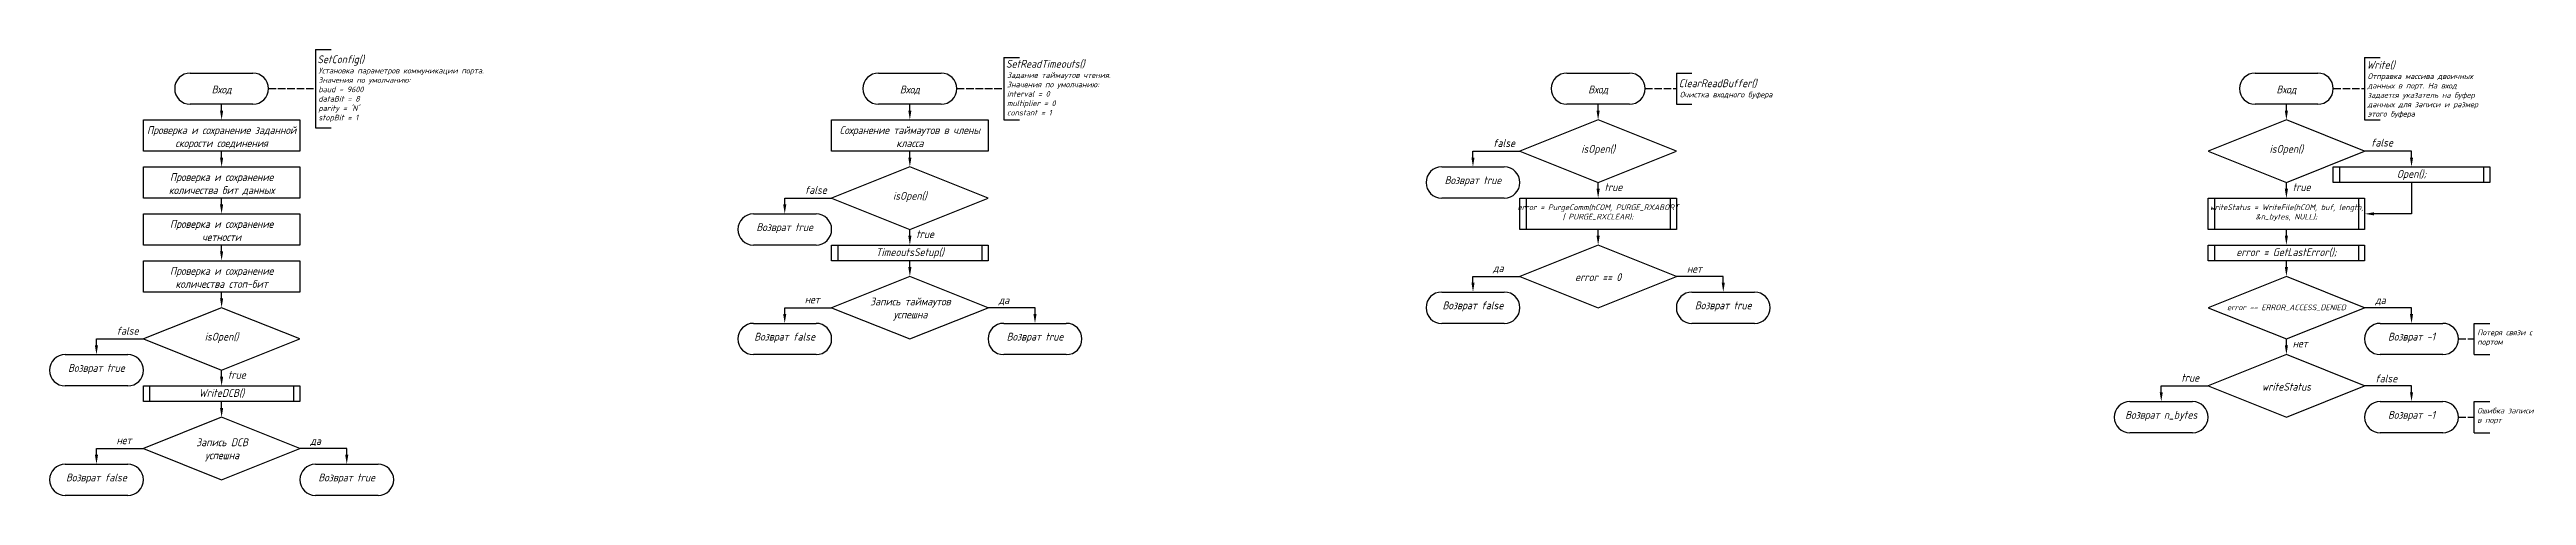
# Model space of a CAD drawing. Header units: millimetres. Extents: x -10 to 7940, y -346 to 297.
# Drawn here: x 2030 to 2822, y 140 to 282 of the extents above; entities that cross this region are included whole.
import ezdxf

# ---------------------------------------------------------------- set-up
doc = ezdxf.new("R2010")
doc.units = ezdxf.units.MM
doc.linetypes.add('ACAD_ISO02W100', pattern=[15, 12, -3])
doc.layers.add('С_обычная', color=7, linetype='Continuous', lineweight=30)
doc.layers.add('С_Штриховые', color=7, linetype='ACAD_ISO02W100', lineweight=30)
doc.styles.add('Гост', font='isocpeur.ttf', dxfattribs={"width": 0.9, "oblique": 15})

# ---------------------------------------------------------------- blocks, each defined once
blk = doc.blocks.new('A$C232F50DB')
at = {"layer": 'С_обычная'}
for p, q in [((-2.95, -0.36), (17.05, -0.36)), ((17.05, -10.36), (-2.95, -10.36))]:
    blk.add_line(p, q, dxfattribs=at)
for centre, start, end in [((-2.95, -5.36), 90, 270), ((17.05, -5.36), 270, 90)]:
    blk.add_arc(centre, 5, start, end, dxfattribs=at)

msp = doc.modelspace()

# ---------------------------------------------------------------- linework, layer by layer
at = {"layer": 'С_обычная'}
for p, q in [((2115, 282.5), (2120, 282.5)), ((2115, 282.5), (2115, 257.5)), ((2335, 280), (2340, 280)), ((2335, 280), (2335, 260)), ((2770, 280), (2775, 280)), ((2770, 280), (2770, 260)), ((2075, 275), (2095, 275)), ((2295, 275), (2315, 275)), ((2515, 275), (2535, 275)), ((2550, 275), (2555, 275)), ((2550, 275), (2550, 265)), ((2735, 275), (2755, 275)), ((2095, 265), (2075, 265)), ((2085, 263), (2085, 265)), ((2315, 265), (2295, 265)), ((2305, 263), (2305, 265)), ((2535, 265), (2515, 265)), ((2525, 263), (2525, 265)), ((2550, 265), (2555, 265)), ((2755, 265), (2735, 265)), ((2745, 263), (2745, 265)), ((2060, 260), (2110, 260)), ((2060, 250), (2060, 260)), ((2110, 260), (2110, 250)), ((2115, 257.5), (2120, 257.5)), ((2280, 260), (2330, 260)), ((2280, 250), (2280, 260)), ((2330, 260), (2330, 250)), ((2335, 260), (2340, 260)), ((2525, 260), (2500, 250)), ((2550, 250), (2525, 260)), ((2745, 260), (2720, 250)), ((2770, 250), (2745, 260)), ((2770, 260), (2775, 260)), ((2110, 250), (2060, 250)), ((2085, 248), (2085, 250)), ((2330, 250), (2280, 250)), ((2305, 248), (2305, 250)), ((2485, 248), (2485, 250)), ((2485, 250), (2500, 250)), ((2500, 250), (2525, 240)), ((2525, 240), (2550, 250)), ((2720, 250), (2745, 240)), ((2745, 240), (2770, 250)), ((2785, 250), (2770, 250)), ((2785, 248), (2785, 250)), ((2060, 245), (2110, 245)), ((2060, 235), (2060, 245)), ((2110, 245), (2110, 235)), ((2305, 245), (2280, 235)), ((2330, 235), (2305, 245)), ((2525, 238), (2525, 240)), ((2745, 238), (2745, 240)), ((2760, 245), (2810, 245)), ((2760, 240), (2760, 245)), ((2810, 240), (2760, 240)), ((2762, 245), (2762, 240)), ((2785, 240), (2785, 230)), ((2808, 245), (2808, 240)), ((2810, 245), (2810, 240)), ((2110, 235), (2060, 235)), ((2060, 230), (2110, 230)), ((2060, 220), (2060, 230)), ((2085, 233), (2085, 235)), ((2110, 230), (2110, 220)), ((2265, 233), (2265, 235)), ((2265, 235), (2280, 235)), ((2280, 235), (2305, 225)), ((2305, 225), (2330, 235)), ((2500, 235), (2550, 235)), ((2500, 225), (2500, 235)), ((2502, 235), (2502, 225)), ((2548, 235), (2548, 225)), ((2550, 235), (2550, 225)), ((2720, 235), (2770, 235)), ((2720, 225), (2720, 235)), ((2722, 235), (2722, 225)), ((2768, 235), (2768, 225)), ((2770, 235), (2770, 225)), ((2785, 230), (2773, 230)), ((2305, 223), (2305, 225)), ((2550, 225), (2500, 225)), ((2525, 223), (2525, 225)), ((2770, 225), (2720, 225)), ((2745, 223), (2745, 225)), ((2110, 220), (2060, 220)), ((2060, 215), (2110, 215)), ((2060, 205), (2060, 215)), ((2085, 218), (2085, 220)), ((2110, 215), (2110, 205)), ((2280, 220), (2330, 220)), ((2280, 215), (2280, 220)), ((2330, 215), (2280, 215)), ((2282, 220), (2282, 215)), ((2305, 213), (2305, 215)), ((2328, 220), (2328, 215)), ((2330, 220), (2330, 215)), ((2525, 220), (2500, 210)), ((2550, 210), (2525, 220)), ((2720, 220), (2770, 220)), ((2720, 215), (2720, 220)), ((2770, 215), (2720, 215)), ((2722, 220), (2722, 215)), ((2745, 213), (2745, 215)), ((2768, 220), (2768, 215)), ((2770, 220), (2770, 215)), ((2305, 210), (2280, 200)), ((2330, 200), (2305, 210)), ((2485, 208), (2485, 210)), ((2485, 210), (2500, 210)), ((2500, 210), (2525, 200)), ((2525, 200), (2550, 210)), ((2565, 210), (2550, 210)), ((2565, 208), (2565, 210)), ((2745, 210), (2720, 200)), ((2770, 200), (2745, 210)), ((2110, 205), (2060, 205)), ((2085, 200), (2060, 190)), ((2085, 203), (2085, 205)), ((2110, 190), (2085, 200)), ((2265, 198), (2265, 200)), ((2265, 200), (2280, 200)), ((2280, 200), (2305, 190)), ((2305, 190), (2330, 200)), ((2345, 200), (2330, 200)), ((2345, 198), (2345, 200)), ((2720, 200), (2745, 190)), ((2745, 190), (2770, 200)), ((2785, 200), (2770, 200)), ((2785, 198), (2785, 200)), ((2805, 195), (2810, 195)), ((2805, 185), (2805, 195)), ((2045, 188), (2045, 190)), ((2045, 190), (2060, 190)), ((2060, 190), (2085, 180)), ((2085, 180), (2110, 190)), ((2745, 185), (2720, 175)), ((2745, 188), (2745, 190)), ((2770, 175), (2745, 185)), ((2805, 185), (2810, 185)), ((2060, 175), (2110, 175)), ((2060, 170), (2060, 175)), ((2062, 175), (2062, 170)), ((2085, 178), (2085, 180)), ((2108, 175), (2108, 170)), ((2110, 175), (2110, 170)), ((2705, 173), (2705, 175)), ((2705, 175), (2720, 175)), ((2720, 175), (2745, 165)), ((2745, 165), (2770, 175)), ((2785, 175), (2770, 175)), ((2785, 173), (2785, 175)), ((2110, 170), (2060, 170)), ((2085, 168), (2085, 170)), ((2805, 170), (2810, 170)), ((2805, 160), (2805, 170)), ((2085, 165), (2060, 155)), ((2110, 155), (2085, 165)), ((2805, 160), (2810, 160)), ((2045, 153), (2045, 155)), ((2045, 155), (2060, 155)), ((2060, 155), (2085, 145)), ((2085, 145), (2110, 155)), ((2125, 155), (2110, 155)), ((2125, 153), (2125, 155))]:
    msp.add_line(p, q, dxfattribs=at)
for centre, start, end in [((2075, 270), 90, 270), ((2095, 270), 270, 90), ((2295, 270), 90, 270), ((2315, 270), 270, 90), ((2515, 270), 90, 270), ((2535, 270), 270, 90), ((2735, 270), 90, 270), ((2755, 270), 270, 90)]:
    msp.add_arc(centre, 5, start, end, dxfattribs=at)
for points in [[(2085.5, 263), (2084.5, 263), (2085, 260)], [(2305.5, 263), (2304.5, 263), (2305, 260)], [(2525.5, 263), (2524.5, 263), (2525, 260)], [(2745.5, 263), (2744.5, 263), (2745, 260)], [(2085.5, 248), (2084.5, 248), (2085, 245)], [(2305.5, 248), (2304.5, 248), (2305, 245)], [(2485.5, 248), (2484.5, 248), (2485, 245)], [(2784.5, 248), (2785.5, 248), (2785, 245)], [(2525.5, 238), (2524.5, 238), (2525, 235)], [(2745.5, 238), (2744.5, 238), (2745, 235)], [(2085.5, 233), (2084.5, 233), (2085, 230)], [(2265.5, 233), (2264.5, 233), (2265, 230)], [(2773, 230.5), (2773, 229.5), (2770, 230)], [(2305.5, 223), (2304.5, 223), (2305, 220)], [(2524.5, 223), (2525.5, 223), (2525, 220)], [(2744.5, 223), (2745.5, 223), (2745, 220)], [(2085.5, 218), (2084.5, 218), (2085, 215)], [(2305.5, 213), (2304.5, 213), (2305, 210)], [(2485.5, 208), (2484.5, 208), (2485, 205)], [(2564.5, 208), (2565.5, 208), (2565, 205)], [(2744.5, 213), (2745.5, 213), (2745, 210)], [(2085.5, 203), (2084.5, 203), (2085, 200)], [(2265.5, 198), (2264.5, 198), (2265, 195)], [(2344.5, 198), (2345.5, 198), (2345, 195)], [(2784.5, 198), (2785.5, 198), (2785, 195)], [(2045.5, 188), (2044.5, 188), (2045, 185)], [(2745.5, 188), (2744.5, 188), (2745, 185)], [(2085.5, 178), (2084.5, 178), (2085, 175)], [(2085.5, 168), (2084.5, 168), (2085, 165)], [(2705.5, 173), (2704.5, 173), (2705, 170)], [(2784.5, 173), (2785.5, 173), (2785, 170)], [(2045.5, 153), (2044.5, 153), (2045, 150)], [(2124.5, 153), (2125.5, 153), (2125, 150)]]:
    msp.add_solid(points, dxfattribs=at)
at = {"layer": 'С_Штриховые', "ltscale": 0.2}
for p, q in [((2100, 270), (2115, 270)), ((2320, 270), (2335, 270)), ((2540, 270), (2550, 270)), ((2760, 270), (2770, 270)), ((2800, 190), (2805, 190)), ((2800, 165), (2805, 165))]:
    msp.add_line(p, q, dxfattribs=at)

# ---------------------------------------------------------------- block references
at = {"layer": 'С_обычная'}
for p in [(2477.95, 245.36), (2257.95, 230.36), (2477.95, 205.36), (2557.95, 205.36), (2257.95, 195.36), (2337.95, 195.36), (2777.95, 195.36), (2037.95, 185.36), (2697.95, 170.36), (2777.95, 170.36), (2037.95, 150.36), (2117.95, 150.36)]:
    msp.add_blockref('A$C232F50DB', p, dxfattribs=at)

# ---------------------------------------------------------------- texts
at = {"layer": 'С_обычная', "style": 'Гост'}
for s, width, heights, insert, char_height, attachment_point in [('SetConfig()', 32, [0], (2115.61, 280.63), 2.5, 1), ('SetReadTimeouts()', 32, [0], (2335.72, 279.2), 2.5, 1), ('Write()', 32, [0], (2770.64, 278.84), 2.5, 1), ('Вход', 21.8632, [7.93], (2085, 271), 2.5, 2), ('Вход', 21.8632, [7.93], (2305, 271), 2.5, 2), ('Вход', 21.8632, [7.93], (2525, 271), 2.5, 2), ('ClearReadBuffer()', 32, [0], (2550.78, 272.97), 2.5, 1), ('Вход', 21.8632, [7.93], (2745, 271), 2.5, 2), ('Проверка и сохранение заданной скорости соединения', 49.2488, [7.85], (2085, 258), 2.5, 2), ('Сохранение таймаутов в члены класса', 49.2488, [7.85], (2305, 258), 2.5, 2), ('false', 11, [0], (2491.39, 253.88), 2.5, 1), ('false', 11, [0], (2772, 254), 2.5, 1), ('isOpen()', 36.9873, [8.92], (2525, 252), 2.5, 2), ('isOpen()', 36.9873, [8.92], (2745, 252), 2.5, 2), ('Проверка и сохранение количества бит данных', 49.2488, [7.85], (2085, 243), 2.5, 2), ('false', 11, [0], (2271.39, 238.88), 2.5, 1), ('Возврат true', 27.6622, [0], (2485, 242), 2.5, 2), ('true', 8.1152, [3.77], (2527, 239.79), 2.5, 1), ('true', 8.1152, [3.77], (2747, 239.79), 2.5, 1), ('Open();', 59, [0], (2785, 244), 2.5, 2), ('isOpen()', 36.9873, [8.92], (2305, 237), 2.5, 2), ('error = PurgeComm(hCOM, PURGE_RXABORT | PURGE_RXCLEAR);', 44.7661, [10.17], (2525, 233), 1.8, 2), ('writeStatus = WriteFile(hCOM, buf, length, &n_bytes, NULL);', 44.7661, [10.17], (2745, 233), 1.8, 2), ('Проверка и сохранение четности', 39.484, [7.98], (2085, 228), 2.5, 2), ('Возврат true', 27.6622, [0], (2265, 227), 2.5, 2), ('true', 8.1152, [3.77], (2307, 224.79), 2.5, 1), ('TimeoutsSetup()', 59, [0], (2305, 219), 2.5, 2), ('error = GetLastError();', 59, [0], (2745, 219), 2.5, 2), ('Проверка и сохранение количества стоп-бит', 39.484, [7.98], (2085, 213), 2.5, 2), ('да', 11, [0], (2491.39, 213.88), 2.5, 1), ('error == 0', 35.8459, [10.08], (2525, 211), 2.5, 2), ('нет', 11, [0], (2271.39, 203.88), 2.5, 1), ('Запись таймаутов успешна', 35.8459, [10.08], (2305.16, 203.24), 2.5, 2), ('Возврат false', 27.6622, [0], (2485, 202), 2.5, 2), ('Возврат true', 27.6622, [0], (2565, 202), 2.5, 2), ('error == ERROR_ACCESS_DENIED', 35.8459, [10.08], (2745, 201), 1.8, 2), ('false', 11, [0], (2051.39, 193.88), 2.5, 1), ('isOpen()', 36.9873, [8.92], (2085, 192), 2.5, 2), ('Возврат false', 27.6622, [0], (2265, 192), 2.5, 2), ('Возврат true', 27.6622, [0], (2345, 192), 2.5, 2), ('Возврат -1', 27.6622, [0], (2785, 192), 2.5, 2), ('нет', 8.1152, [3.77], (2747, 189.79), 2.5, 1), ('Возврат true', 27.6622, [0], (2045, 182), 2.5, 2), ('WriteDCB()', 59, [0], (2085, 174), 2.5, 2), ('true', 8.1152, [3.77], (2087, 179.79), 2.5, 1), ('true', 11, [0], (2711.39, 178.88), 2.5, 1), ('writeStatus', 35.8459, [10.08], (2745, 176), 2.5, 2), ('Возврат n_bytes', 27.6622, [0], (2705, 167), 2.5, 2), ('Возврат -1', 27.6622, [0], (2785, 167), 2.5, 2), ('нет', 11, [0], (2051.39, 158.88), 2.5, 1), ('Запись DCB успешна', 21.8632, [7.93], (2085.16, 158.24), 2.5, 2), ('Возврат false', 27.6622, [0], (2045, 147), 2.5, 2), ('Возврат true', 27.6622, [0], (2125, 147), 2.5, 2)]:
    msp.add_mtext_dynamic_manual_height_columns(s, width=width, gutter_width=17.5, heights=heights, dxfattribs=dict(at, insert=insert, char_height=char_height, attachment_point=attachment_point))
at = {"layer": 'С_обычная', "char_height": 1.8, "attachment_point": 1, "style": 'Гост'}
for s, insert, width in [("Установка параметров коммуникации порта.\\PЗначения по умолчанию:\\Pbaud = 9600\\PdataBit = 8\\Pparity = 'N'\\PstopBit = 1", (2115.93, 276.67), 49.1262), ('Задание таймаутов чтения.\\PЗначения по умолчанию:\\Pinterval = 0\\Pmultiplier = 0\\Pconstant = 1', (2336.04, 275.24), 49.1262), ('Отправка массива двоичных данных в порт. На вход задается указатель на буфер данных для записи и размер этого буфера', (2770.96, 274.87), 33.8954), ('Очистка входного буфера', (2551.1, 269.01), 29.5493), ('Потеря связи с портом', (2806, 193), 15.9064), ('Ошибка записи в порт', (2806, 168), 17.3063)]:
    msp.add_mtext(s, dxfattribs=dict(at, insert=insert, width=width))
at = {"layer": 'С_обычная', "char_height": 2.5, "attachment_point": 1, "rotation": 0.00001, "style": 'Гост'}
for s, insert in [('нет', (2553.37, 213.65)), ('да', (2333.37, 203.65)), ('да', (2773.37, 203.65)), ('false', (2773.37, 178.65)), ('да', (2113.37, 158.65))]:
    msp.add_mtext_dynamic_manual_height_columns(s, width=11, gutter_width=17.5, heights=[0], dxfattribs=dict(at, insert=insert))

doc.saveas('drawing.dxf')
